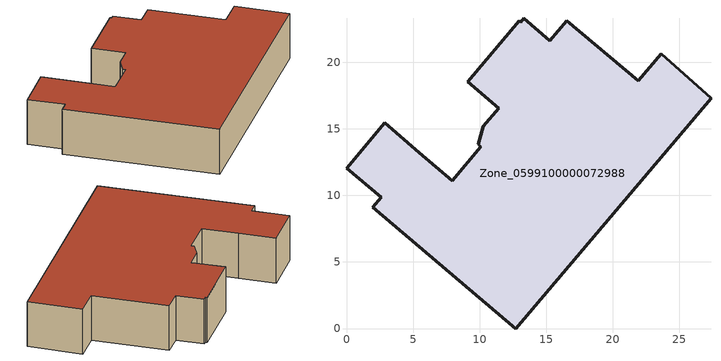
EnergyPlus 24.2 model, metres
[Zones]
Zone_0599100000072988
 floor ground (C_G): 11.44,16.55 9.1,18.53 12.98,23.11 13.1,23.03 13.31,23.3 15.28,21.63 16.56,23.14 21.92,18.61 23.65,20.65 27.38,17.3 12.72,0 1.98,9.1 2.62,9.86 0,12.03 2.87,15.47 5.46,13.22 7.94,11.12 10.1,13.66 9.89,13.83 10.28,15.18 z0
 wall outside (C_F): 10.1,13.66 7.94,11.12 5.46,13.22 2.87,15.47 0,12.03 2.62,9.86 1.98,9.1 12.72,0 27.38,17.3 23.65,20.65 21.92,18.61 16.56,23.14 15.28,21.63 13.31,23.3 13.1,23.03 12.98,23.11 9.1,18.53 11.44,16.55 10.28,15.18 9.89,13.83 10.1,13.66 z0:4.33
 roof outside (C_R): 12.98,23.11 9.1,18.53 11.44,16.55 10.28,15.18 9.89,13.83 10.1,13.66 7.94,11.12 5.46,13.22 2.87,15.47 0,12.03 2.62,9.86 1.98,9.1 12.72,0 27.38,17.3 23.65,20.65 21.92,18.61 16.56,23.14 15.28,21.63 13.31,23.3 13.1,23.03 z4.33
[BUILDING]
Pand.0599100000072988: North Axis=0; Terrain=City; Loads Convergence Tolerance Value=0.04; Temperature Convergence Tolerance Value=0.4; Solar Distribution=FullExterior; Maximum Number of Warmup Days=25; Minimum Number of Warmup Days=1
[Site:Location]
Rotterdam.The.Hague.AP_ZH_NLD Design_Conditions: Latitude=51.96; Longitude=4.45; Time Zone=1; Elevation=-4.5
[SITE:GROUNDTEMPERATURE:BUILDINGSURFACE]
18, 18, 18, 18, 18, 18, 18, 18, 18, 18, 18, 18
[MATERIAL] Thermal Absorptance=0.9; Solar Absorptance=0.7; Visible Absorptance=0.7
Name | Roughness | Thickness | Conductivity | Density | Specific Heat
G.D.1965-1974 | MediumSmooth | 0.15 | 0.882353 | 540 | 1210
F.D.1965-1974 | Rough | 0.3 | 0.697674 | 1920 | 840
R.D.1965-1974 | MediumRough | 0.2 | 0.232558 | 1500 | 1000
[CONSTRUCTION]
C_G: G.D.1965-1974
C_F: F.D.1965-1974
C_R: R.D.1965-1974
[ZONE]
Zone_0599100000072988: Type=1; Multiplier=1; Ceiling Height=Autocalculate; Volume=Autocalculate; Floor Area=autocalculate; Part of Total Floor Area=Yes
[ZONEINFILTRATION:DESIGNFLOWRATE]
Infil_Zone_0599100000072988: Zone or ZoneList or Space or SpaceList=Zone_0599100000072988; Schedule=AlwaysOn; Design Flow Rate Calculation Method=Flow/Area; Flow Rate per Floor Area=0.0042; Constant Term Coefficient=1; Temperature Term Coefficient=0; Velocity Term Coefficient=0; Velocity Squared Term Coefficient=0
[HVACTEMPLATE:ZONE:IDEALLOADSAIRSYSTEM]
Zone_0599100000072988: Maximum Heating Supply Air Temperature=50; Minimum Cooling Supply Air Temperature=13; Maximum Heating Supply Air Humidity Ratio=0.0156; Minimum Cooling Supply Air Humidity Ratio=0.0077; Heating Limit=NoLimit; Cooling Limit=NoLimit; Dehumidification Control Type=ConstantSensibleHeatRatio; Cooling Sensible Heat Ratio=0.7; Dehumidification Setpoint=60; Humidification Control Type=None; Humidification Setpoint=30; Outdoor Air Method=None; Outdoor Air Flow Rate per Person=0.00944; Outdoor Air Flow Rate per Zone Floor Area=0; Outdoor Air Flow Rate per Zone=0; Demand Controlled Ventilation Type=None; Outdoor Air Economizer Type=NoEconomizer; Heat Recovery Type=None; Sensible Heat Recovery Effectiveness=0.7; Latent Heat Recovery Effectiveness=0.65
[ZONECONTROL:THERMOSTAT]
ThermostatControl_Zone_0599100000072988: Zone or ZoneList=Zone_0599100000072988; Control Type Schedule=DualSetpointControlType; Control 1=Thermostat_Zone_0599100000072988; Temperature Difference Between Cutout And Setpoint=0
[THERMOSTATSETPOINT:DUALSETPOINT]
Thermostat_Zone_0599100000072988: Heating Setpoint Temperature Schedule=HeatingSetpoint_Zone_0599100000072988; Cooling Setpoint Temperature Schedule=CoolingSetpoint_Zone_0599100000072988
[SCHEDULE:COMPACT]
HeatingSetpoint_Zone_0599100000072988: Through: 12/31, For: AllDays, Until: 24:00, 21
CoolingSetpoint_Zone_0599100000072988: Through: 12/31, For: AllDays, Until: 24:00, 24
DualSetpointControlType: Through: 12/31, For: AllDays, Until: 24:00, 4
AlwaysOn: Through: 12/31, For: AllDays, Until: 24:00, 1
